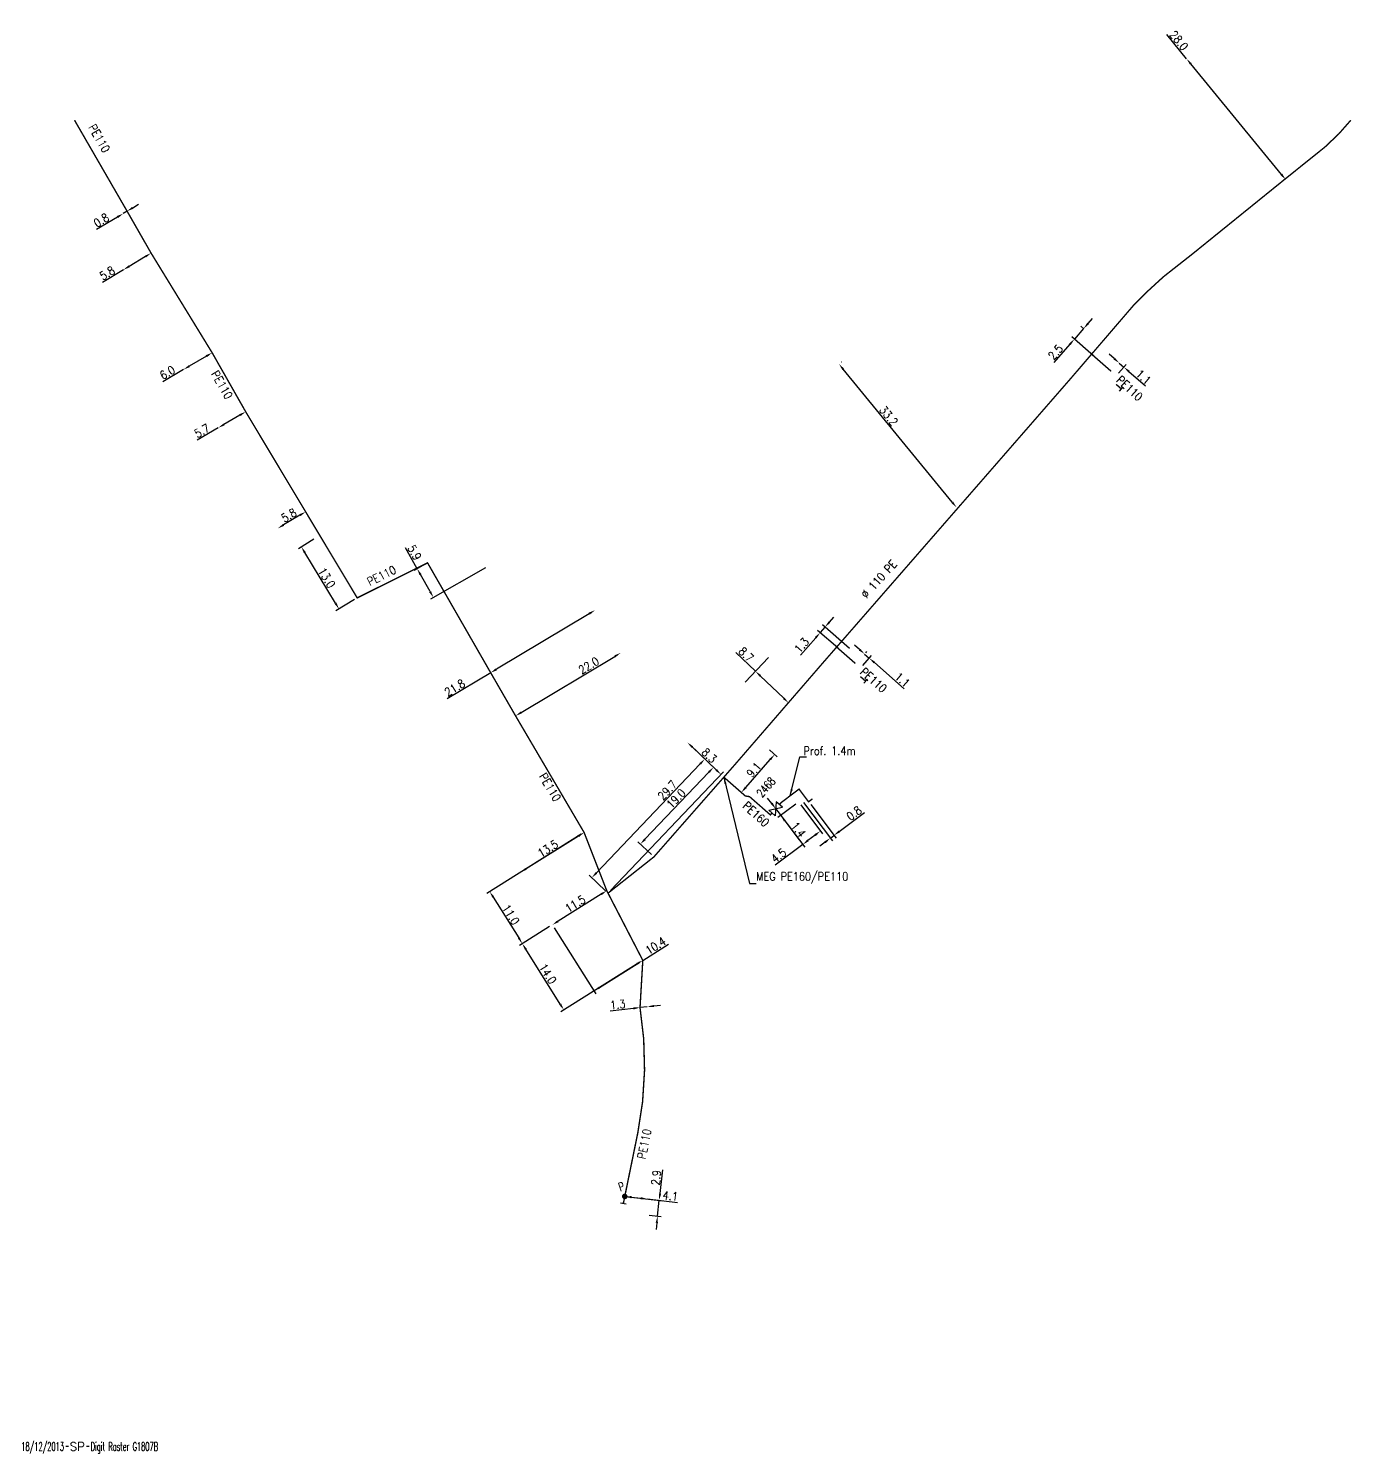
# Model space of a CAD drawing. Header units: millimetres. Extents: x 139995 to 140760, y 128159 to 129016.
# Drawn here: x 140522.5 to 140759.5, y 128761.1 to 129016.4 of the extents above; entities that cross this region are included whole.
import ezdxf
from ezdxf.enums import TextEntityAlignment as Align

# ---------------------------------------------------------------- set-up
doc = ezdxf.new("R2010")
doc.units = ezdxf.units.MM
doc.header["$PDMODE"] = 34
doc.linetypes.add('L_25_PE', pattern=[2000, 1000, 1000])
doc.layers.get('0').update_dxf_attribs({"linetype": 'CONTINUOUS'})
doc.layers.get('DEFPOINTS').update_dxf_attribs({"linetype": 'CONTINUOUS'})
for name, color, linetype in [('L_150', 1, 'CONTINUOUS'), ('L_300', 7, 'CONTINUOUS'), ('L_340', 7, 'CONTINUOUS'), ('L_910', 7, 'CONTINUOUS')]:
    doc.layers.add(name, color=color, linetype=linetype)
doc.styles.add('G_ROMANS', font='ROMANS.SHX', dxfattribs={"width": 0.75})
doc.styles.get("Standard").update_dxf_attribs({"font": 'romans.shx', "width": 0.85})
doc.dimstyles.get("Standard").update_dxf_attribs({"dimtxt": 1.5, "dimasz": 1.2, "dimexe": 0.625, "dimexo": 0.625, "dimgap": 0.25, "dimtad": 1, "dimdec": 1, "dimzin": 0, "dimdsep": 46, "dimtxsty": 'Standard', "dimcen": -0.5, "dimadec": 0, "dimazin": 0, "dimtfac": 1, "dimtdec": 1, "dimtmove": 0, "dimatfit": 3, "dimfxl": 0, "dimtolj": 1, "dimtzin": 0, "dimarcsym": 0})

# ---------------------------------------------------------------- blocks, each defined once
blk = doc.blocks.new('*D0')
at = {"layer": 'DEFPOINTS', "color": 0, "linetype": 'Continuous', "transparency": 16777216}
for p in [(140667.67, 128956.29), (140667.7, 128956.32), (140688.72, 128930.62)]:
    blk.add_point(p, dxfattribs=at)
at = {"layer": 'L_150', "color": 0, "linetype": 'Continuous', "lineweight": -2, "transparency": 16777216}
for p, q in [((140668.15, 128956.69), (140668.18, 128956.71)), ((140687.99, 128931.57), (140668.46, 128955.39)), ((140689.2, 128931.02), (140689.23, 128931.04))]:
    blk.add_line(p, q, dxfattribs=at)
at = {"layer": 'L_150', "color": 0, "linetype": 'Continuous', "transparency": 16777216}
for points in [[(140668.61, 128955.51), (140668.3, 128955.26), (140667.7, 128956.32)], [(140688.14, 128931.7), (140687.83, 128931.44), (140688.75, 128930.64)]]:
    blk.add_solid(points, dxfattribs=at)
at = {"layer": 'L_150', "color": 0, "linetype": 'Continuous', "transparency": 16777216, "insert": (140676.59, 128947.04), "char_height": 1.5, "attachment_point": 5, "rotation": 309.352}
blk.add_mtext('\\A1;33.2', dxfattribs=at)
blk = doc.blocks.new('*D1')
at = {"layer": 'DEFPOINTS', "color": 0, "linetype": 'Continuous', "transparency": 16777216}
for p in [(140729.98, 129011.01), (140729.98, 129011.01), (140747.73, 128989.36)]:
    blk.add_point(p, dxfattribs=at)
at = {"layer": 'L_150', "color": 0, "linetype": 'Continuous', "lineweight": -2, "transparency": 16777216}
for p, q in [((140729.98, 129011.01), (140726.44, 129015.33)), ((140746.97, 128990.29), (140730.74, 129010.09))]:
    blk.add_line(p, q, dxfattribs=at)
at = {"layer": 'L_150', "color": 0, "linetype": 'Continuous', "transparency": 16777216}
for points in [[(140730.89, 129010.21), (140730.58, 129009.96), (140729.98, 129011.01)], [(140747.13, 128990.42), (140746.82, 128990.16), (140747.73, 128989.36)]]:
    blk.add_solid(points, dxfattribs=at)
at = {"layer": 'L_150', "color": 0, "linetype": 'Continuous', "transparency": 16777216, "insert": (140728.6, 129014.27), "char_height": 1.5, "attachment_point": 5, "rotation": 309.3538}
blk.add_mtext('\\A1;28.0', dxfattribs=at)
blk = doc.blocks.new('*D2')
at = {"layer": 'DEFPOINTS', "color": 0, "linetype": 'Continuous', "transparency": 16777216}
for p in [(140652.73, 128901.28), (140652.76, 128901.32), (140658.7, 128895.65)]:
    blk.add_point(p, dxfattribs=at)
at = {"layer": 'L_150', "color": 0, "linetype": 'Continuous', "lineweight": -2, "transparency": 16777216}
for p, q in [((140652.73, 128901.28), (140649.21, 128904.64)), ((140652.33, 128900.86), (140652.29, 128900.83)), ((140657.79, 128896.44), (140653.59, 128900.45)), ((140658.27, 128895.2), (140658.23, 128895.16))]:
    blk.add_line(p, q, dxfattribs=at)
at = {"layer": 'L_150', "color": 0, "linetype": 'Continuous', "transparency": 16777216}
for points in [[(140653.73, 128900.6), (140653.46, 128900.31), (140652.73, 128901.28)], [(140657.93, 128896.58), (140657.66, 128896.3), (140658.66, 128895.61)]]:
    blk.add_solid(points, dxfattribs=at)
at = {"layer": 'L_150', "color": 0, "linetype": 'Continuous', "transparency": 16777216, "insert": (140651.05, 128904.27), "char_height": 1.5, "attachment_point": 5, "rotation": 316.3153}
blk.add_mtext('\\A1;8.7', dxfattribs=at)
blk = doc.blocks.new('*D5')
at = {"layer": 'DEFPOINTS', "color": 0, "linetype": 'Continuous', "transparency": 16777216}
for p in [(140664.32, 128908.2), (140667.93, 128905.05), (140670.02, 128904.95)]:
    blk.add_point(p, dxfattribs=at)
at = {"layer": 'L_150', "color": 0, "linetype": 'Continuous', "lineweight": -2, "transparency": 16777216}
for p, q in [((140665.97, 128910.08), (140666.76, 128910.99)), ((140667.46, 128905.46), (140663.85, 128908.61)), ((140665.18, 128909.18), (140664.32, 128908.2)), ((140669.55, 128905.36), (140664.71, 128909.59)), ((140663.53, 128907.3), (140660.77, 128904.15))]:
    blk.add_line(p, q, dxfattribs=at)
at = {"layer": 'L_150', "color": 0, "linetype": 'Continuous', "transparency": 16777216}
for points in [[(140665.82, 128910.22), (140666.12, 128909.95), (140665.18, 128909.18)], [(140663.38, 128907.43), (140663.68, 128907.17), (140664.32, 128908.2)]]:
    blk.add_solid(points, dxfattribs=at)
at = {"layer": 'L_150', "color": 0, "linetype": 'Continuous', "transparency": 16777216, "insert": (140661, 128905.93), "char_height": 1.5, "attachment_point": 5, "rotation": 48.8132}
blk.add_mtext('\\A1;1.3', dxfattribs=at)
blk = doc.blocks.new('*D6')
at = {"layer": 'DEFPOINTS', "color": 0, "linetype": 'Continuous', "transparency": 16777216}
for p in [(140654.76, 128887.6), (140656.16, 128886.37), (140650.91, 128878.94)]:
    blk.add_point(p, dxfattribs=at)
at = {"layer": 'L_150', "color": 0, "linetype": 'Continuous', "lineweight": -2, "transparency": 16777216}
for p, q in [((140655.23, 128887.19), (140656.63, 128885.96)), ((140650.98, 128880.47), (140655.37, 128885.47)), ((140650.44, 128879.35), (140649.72, 128879.98))]:
    blk.add_line(p, q, dxfattribs=at)
at = {"layer": 'L_150', "color": 0, "linetype": 'Continuous', "transparency": 16777216}
for points in [[(140655.22, 128885.6), (140655.52, 128885.33), (140656.16, 128886.37)], [(140650.83, 128880.6), (140651.14, 128880.34), (140650.19, 128879.56)]]:
    blk.add_solid(points, dxfattribs=at)
at = {"layer": 'L_150', "color": 0, "linetype": 'Continuous', "transparency": 16777216, "insert": (140652.43, 128883.63), "char_height": 1.5, "attachment_point": 5, "rotation": 48.7465}
blk.add_mtext('\\A1;9.1', dxfattribs=at)
blk = doc.blocks.new('*D7')
at = {"layer": 'DEFPOINTS', "color": 0, "linetype": 'Continuous', "transparency": 16777216}
for p in [(140672.08, 128904.13), (140673.13, 128903.63), (140671.57, 128901.86)]:
    blk.add_point(p, dxfattribs=at)
at = {"layer": 'L_340', "color": 0, "linetype": 'Continuous', "lineweight": -2, "transparency": 16777216}
for p, q in [((140671.39, 128905.16), (140670.49, 128905.95)), ((140672.5, 128904.6), (140672.7, 128904.84)), ((140671.98, 128902.33), (140673.54, 128904.1)), ((140672.29, 128904.37), (140673.13, 128903.63)), ((140674.03, 128902.84), (140679.38, 128898.14))]:
    blk.add_line(p, q, dxfattribs=at)
at = {"layer": 'L_340', "color": 0, "linetype": 'Continuous', "transparency": 16777216}
for points in [[(140671.52, 128905.31), (140671.26, 128905.01), (140672.29, 128904.37)], [(140674.16, 128902.99), (140673.9, 128902.69), (140673.13, 128903.63)]]:
    blk.add_solid(points, dxfattribs=at)
at = {"layer": 'L_340', "color": 0, "linetype": 'Continuous', "transparency": 16777216, "insert": (140679.05, 128899.76), "char_height": 1.5, "attachment_point": 5, "rotation": 318.6641}
blk.add_mtext('\\A1;1.1', dxfattribs=at)
blk = doc.blocks.new('L_340_07')
at = {"color": 0, "linetype": 'Continuous', "const_width": 0.25, "flags": 128}
blk.add_lwpolyline([(0, 0), (1.25, 0)], dxfattribs=at)
at = {"color": 0, "linetype": 'Continuous', "flags": 128}
blk.add_lwpolyline([(1.25, -0.5), (1.25, 0.5)], dxfattribs=at)
at = {"color": 0, "linetype": 'Continuous', "width": 0.75, "flags": 3}
for tag, p in [('DEF_LEG', (0.72, -3.47)), ('DEF_COUP', (0.72, -5.97)), ('DEF_TYPE', (0.72, -8.47))]:
    blk.add_attdef(tag, text='', height=1.2, dxfattribs=at).set_placement(p, align=Align.MIDDLE)
blk = doc.blocks.new('*D8')
at = {"layer": 'DEFPOINTS', "color": 0, "linetype": 'Continuous', "transparency": 16777216}
for p in [(140717.91, 128956.48), (140717.4, 128954.21), (140718.76, 128955.76)]:
    blk.add_point(p, dxfattribs=at)
at = {"layer": 'L_340', "color": 0, "linetype": 'Continuous', "lineweight": -2, "transparency": 16777216}
for p, q in [((140717.02, 128957.29), (140716.12, 128958.08)), ((140717.81, 128954.68), (140719.17, 128956.23)), ((140717.92, 128956.5), (140718.76, 128955.76)), ((140718.33, 128956.95), (140718.34, 128956.97)), ((140719.66, 128954.97), (140722.59, 128952.39))]:
    blk.add_line(p, q, dxfattribs=at)
at = {"layer": 'L_340', "color": 0, "linetype": 'Continuous', "transparency": 16777216}
for points in [[(140717.15, 128957.44), (140716.89, 128957.14), (140717.92, 128956.5)], [(140719.79, 128955.12), (140719.53, 128954.82), (140718.76, 128955.76)]]:
    blk.add_solid(points, dxfattribs=at)
at = {"layer": 'L_340', "color": 0, "linetype": 'Continuous', "transparency": 16777216, "insert": (140722.27, 128954), "char_height": 1.5, "attachment_point": 5, "rotation": 318.6641}
blk.add_mtext('\\A1;1.1', dxfattribs=at)
blk = doc.blocks.new('*D9')
at = {"layer": 'DEFPOINTS', "color": 0, "linetype": 'Continuous', "transparency": 16777216}
for p in [(140712.04, 128962.23), (140709.88, 128960.79), (140713.76, 128957.4)]:
    blk.add_point(p, dxfattribs=at)
at = {"layer": 'L_150', "color": 0, "linetype": 'Continuous', "lineweight": -2, "transparency": 16777216}
for p, q in [((140712.32, 128963.58), (140713.11, 128964.48)), ((140713.29, 128957.81), (140709.41, 128961.2)), ((140711.53, 128962.67), (140709.88, 128960.79)), ((140711.57, 128962.64), (140711.06, 128963.08)), ((140709.09, 128959.89), (140706.21, 128956.6))]:
    blk.add_line(p, q, dxfattribs=at)
at = {"layer": 'L_150', "color": 0, "linetype": 'Continuous', "transparency": 16777216}
for points in [[(140712.17, 128963.71), (140712.47, 128963.44), (140711.53, 128962.67)], [(140708.94, 128960.02), (140709.24, 128959.76), (140709.88, 128960.79)]]:
    blk.add_solid(points, dxfattribs=at)
at = {"layer": 'L_150', "color": 0, "linetype": 'Continuous', "transparency": 16777216, "insert": (140706.5, 128958.45), "char_height": 1.5, "attachment_point": 5, "rotation": 48.7679}
blk.add_mtext('\\A1;2.5', dxfattribs=at)
blk = doc.blocks.new('*D10')
at = {"layer": 'DEFPOINTS', "color": 0, "linetype": 'Continuous', "transparency": 16777216}
for p in [(140660.97, 128878.25), (140662.24, 128877.9), (140666.79, 128871.87)]:
    blk.add_point(p, dxfattribs=at)
at = {"layer": 'L_150', "color": 0, "linetype": 'Continuous', "lineweight": -2, "transparency": 16777216}
for p, q in [((140661.35, 128877.75), (140666.53, 128870.89)), ((140662.62, 128877.4), (140667.17, 128871.37)), ((140667.75, 128872.59), (140672.27, 128876)), ((140666.15, 128871.38), (140666.79, 128871.87)), ((140665.19, 128870.66), (140664.24, 128869.94))]:
    blk.add_line(p, q, dxfattribs=at)
at = {"layer": 'L_150', "color": 0, "linetype": 'Continuous', "transparency": 16777216}
for points in [[(140667.63, 128872.75), (140667.87, 128872.43), (140666.79, 128871.87)], [(140665.07, 128870.82), (140665.31, 128870.5), (140666.15, 128871.38)]]:
    blk.add_solid(points, dxfattribs=at)
at = {"layer": 'L_150', "color": 0, "linetype": 'Continuous', "transparency": 16777216, "insert": (140670.4, 128875.84), "char_height": 1.5, "attachment_point": 5, "rotation": 37.025}
blk.add_mtext('\\A1;0.8', dxfattribs=at)
blk = doc.blocks.new('*D11')
at = {"layer": 'DEFPOINTS', "color": 0, "linetype": 'Continuous', "transparency": 16777216}
for p in [(140660.45, 128877.86), (140656.36, 128876.65), (140656.36, 128876.65)]:
    blk.add_point(p, dxfattribs=at)
at = {"layer": 'L_300', "color": 0, "linetype": 'Continuous', "lineweight": -2, "transparency": 16777216}
for p, q in [((140655.64, 128877.61), (140654.91, 128878.57)), ((140659.96, 128877.48), (140656.76, 128875.08)), ((140656.36, 128876.65), (140657.26, 128875.45)), ((140657.99, 128874.5), (140660.54, 128871.1))]:
    blk.add_line(p, q, dxfattribs=at)
at = {"layer": 'L_300', "color": 0, "linetype": 'Continuous', "transparency": 16777216}
for points in [[(140655.8, 128877.73), (140655.48, 128877.49), (140656.36, 128876.65)], [(140658.15, 128874.62), (140657.83, 128874.38), (140657.26, 128875.45)]]:
    blk.add_solid(points, dxfattribs=at)
at = {"layer": 'L_300', "color": 0, "linetype": 'Continuous', "transparency": 16777216, "insert": (140660.42, 128872.92), "char_height": 1.5, "attachment_point": 5, "rotation": 307.025}
blk.add_mtext('\\A1;1.4', dxfattribs=at)
blk = doc.blocks.new('*D12')
at = {"layer": 'DEFPOINTS', "color": 0, "linetype": 'Continuous', "transparency": 16777216}
for p in [(140660.45, 128877.86), (140656.36, 128876.65), (140661.19, 128870.25)]:
    blk.add_point(p, dxfattribs=at)
at = {"layer": 'L_300', "color": 0, "linetype": 'Continuous', "lineweight": -2, "transparency": 16777216}
for p, q in [((140660.83, 128877.36), (140664.75, 128872.16)), ((140656.74, 128876.15), (140661.56, 128869.75)), ((140663.42, 128871.94), (140662.14, 128870.97)), ((140661.19, 128870.25), (140656.23, 128866.52))]:
    blk.add_line(p, q, dxfattribs=at)
at = {"layer": 'L_300', "color": 0, "linetype": 'Continuous', "transparency": 16777216}
for points in [[(140663.3, 128872.1), (140663.54, 128871.78), (140664.38, 128872.66)], [(140662.02, 128871.13), (140662.27, 128870.81), (140661.19, 128870.25)]]:
    blk.add_solid(points, dxfattribs=at)
at = {"layer": 'L_300', "color": 0, "linetype": 'Continuous', "transparency": 16777216, "insert": (140656.9, 128868.27), "char_height": 1.5, "attachment_point": 5, "rotation": 37.025}
blk.add_mtext('\\A1;4.5', dxfattribs=at)
blk = doc.blocks.new('L_300_03')
at = {"color": 0, "linetype": 'Continuous', "flags": 128}
blk.add_lwpolyline([(-1, 0.75), (1, -0.75), (1, 0.75), (-1, -0.75), (-1, 0.75)], dxfattribs=at)
at = {"color": 0, "linetype": 'Continuous', "style": 'G_ROMANS', "width": 0.75}
blk.add_attdef('NUM', text='', height=1.5, dxfattribs=at).set_placement((0, 2.1), align=Align.MIDDLE_CENTER)
at = {"color": 0, "linetype": 'Continuous', "style": 'G_ROMANS', "width": 0.75, "flags": 3}
for tag, p in [('DEF_LEG', (0, -5)), ('DEF_COUP', (0, -7.5)), ('DEF_TYPE', (0, -10))]:
    blk.add_attdef(tag, text='', height=1.2, dxfattribs=at).set_placement(p, align=Align.MIDDLE)
blk = doc.blocks.new('*D13')
at = {"layer": 'DEFPOINTS', "color": 0, "linetype": 'Continuous', "transparency": 16777216}
for p in [(140640.55, 128888.51), (140645.21, 128884.08), (140634.52, 128868.02)]:
    blk.add_point(p, dxfattribs=at)
at = {"layer": 'L_150', "color": 0, "linetype": 'Continuous', "lineweight": -2, "transparency": 16777216}
for p, q in [((140641.01, 128888.08), (140645.66, 128883.65)), ((140632.93, 128871.19), (140644.38, 128883.21)), ((140634.07, 128868.45), (140631.65, 128870.75))]:
    blk.add_line(p, q, dxfattribs=at)
at = {"layer": 'L_150', "color": 0, "linetype": 'Continuous', "transparency": 16777216}
for points in [[(140644.24, 128883.35), (140644.52, 128883.07), (140645.21, 128884.08)], [(140632.79, 128871.33), (140633.08, 128871.05), (140632.1, 128870.32)]]:
    blk.add_solid(points, dxfattribs=at)
at = {"layer": 'L_150', "color": 0, "linetype": 'Continuous', "transparency": 16777216, "insert": (140638.49, 128878.48), "char_height": 1.5, "attachment_point": 5, "rotation": 46.3975}
blk.add_mtext('\\A1;19.0', dxfattribs=at)
blk = doc.blocks.new('*D14')
at = {"layer": 'DEFPOINTS', "color": 0, "linetype": 'Continuous', "transparency": 16777216}
for p in [(140640.55, 128888.51), (140643.65, 128885.56), (140626.31, 128861.53)]:
    blk.add_point(p, dxfattribs=at)
at = {"layer": 'L_150', "color": 0, "linetype": 'Continuous', "lineweight": -2, "transparency": 16777216}
for p, q in [((140641.01, 128888.08), (140644.11, 128885.13)), ((140624.23, 128865.17), (140642.83, 128884.69)), ((140625.86, 128861.96), (140622.95, 128864.73))]:
    blk.add_line(p, q, dxfattribs=at)
at = {"layer": 'L_150', "color": 0, "linetype": 'Continuous', "transparency": 16777216}
for points in [[(140642.68, 128884.83), (140642.97, 128884.55), (140643.65, 128885.56)], [(140624.09, 128865.3), (140624.38, 128865.03), (140623.4, 128864.3)]]:
    blk.add_solid(points, dxfattribs=at)
at = {"layer": 'L_150', "color": 0, "linetype": 'Continuous', "transparency": 16777216, "insert": (140636.94, 128879.96), "char_height": 1.5, "attachment_point": 5, "rotation": 46.3975}
blk.add_mtext('\\A1;29.7', dxfattribs=at)
blk = doc.blocks.new('*D15')
at = {"layer": 'DEFPOINTS', "color": 0, "linetype": 'Continuous', "transparency": 16777216}
for p in [(140640.55, 128888.51), (140640.55, 128888.51), (140626.31, 128861.53)]:
    blk.add_point(p, dxfattribs=at)
at = {"layer": 'L_150', "color": 0, "linetype": 'Continuous', "lineweight": -2, "transparency": 16777216}
for p, q in [((140645.7, 128883.62), (140641.42, 128887.69)), ((140626.74, 128861.98), (140647, 128883.24))]:
    blk.add_line(p, q, dxfattribs=at)
at = {"layer": 'L_150', "color": 0, "linetype": 'Continuous', "transparency": 16777216}
for points in [[(140641.56, 128887.83), (140641.29, 128887.54), (140640.55, 128888.51)], [(140645.83, 128883.76), (140645.56, 128883.47), (140646.56, 128882.79)]]:
    blk.add_solid(points, dxfattribs=at)
at = {"layer": 'L_150', "color": 0, "linetype": 'Continuous', "transparency": 16777216, "insert": (140644.43, 128886.2), "char_height": 1.5, "attachment_point": 5, "rotation": 316.3975}
blk.add_mtext('\\A1;8.3', dxfattribs=at)
blk = doc.blocks.new('*D124')
at = {"layer": 'DEFPOINTS', "color": 0, "linetype": 'Continuous', "transparency": 16777216}
for p in [(140539.44, 128983.28), (140539.44, 128983.28), (140540.13, 128983.7)]:
    blk.add_point(p, dxfattribs=at)
at = {"layer": 'L_150', "color": 0, "linetype": 'Continuous', "lineweight": -2, "transparency": 16777216}
for p, q in [((140541.16, 128984.32), (140542.18, 128984.94)), ((140538.41, 128982.66), (140534.67, 128980.41)), ((140540.13, 128983.7), (140539.44, 128983.28))]:
    blk.add_line(p, q, dxfattribs=at)
at = {"layer": 'L_150', "color": 0, "linetype": 'Continuous', "transparency": 16777216}
for points in [[(140541.05, 128984.49), (140541.26, 128984.15), (140540.13, 128983.7)], [(140538.31, 128982.84), (140538.52, 128982.49), (140539.44, 128983.28)]]:
    blk.add_solid(points, dxfattribs=at)
at = {"layer": 'L_150', "color": 0, "linetype": 'Continuous', "transparency": 16777216, "insert": (140535.51, 128982.08), "char_height": 1.5, "attachment_point": 5, "rotation": 31.0701}
blk.add_mtext('\\A1;0.8', dxfattribs=at)
blk = doc.blocks.new('*D125')
at = {"layer": 'DEFPOINTS', "color": 0, "linetype": 'Continuous', "transparency": 16777216}
for p in [(140544.43, 128976.19), (140539.46, 128973.2), (140539.46, 128973.2)]:
    blk.add_point(p, dxfattribs=at)
at = {"layer": 'L_150', "color": 0, "linetype": 'Continuous', "lineweight": -2, "transparency": 16777216}
for p, q in [((140543.4, 128975.57), (140540.49, 128973.82)), ((140539.46, 128973.2), (140535.72, 128970.94))]:
    blk.add_line(p, q, dxfattribs=at)
at = {"layer": 'L_150', "color": 0, "linetype": 'Continuous', "transparency": 16777216}
for points in [[(140540.38, 128973.99), (140540.59, 128973.64), (140539.46, 128973.2)], [(140543.3, 128975.74), (140543.5, 128975.4), (140544.43, 128976.19)]]:
    blk.add_solid(points, dxfattribs=at)
at = {"layer": 'L_150', "color": 0, "linetype": 'Continuous', "transparency": 16777216, "insert": (140536.56, 128972.61), "char_height": 1.5, "attachment_point": 5, "rotation": 31.1146}
blk.add_mtext('\\A1;5.8', dxfattribs=at)
blk = doc.blocks.new('*D126')
at = {"layer": 'DEFPOINTS', "color": 0, "linetype": 'Continuous', "transparency": 16777216}
for p in [(140572.12, 128929.85), (140567.14, 128926.88), (140567.14, 128926.88)]:
    blk.add_point(p, dxfattribs=at)
at = {"layer": 'L_150', "color": 0, "linetype": 'Continuous', "lineweight": -2, "transparency": 16777216}
blk.add_line((140571.09, 128929.24), (140568.17, 128927.5), dxfattribs=at)
at = {"layer": 'L_150', "color": 0, "linetype": 'Continuous', "transparency": 16777216}
for points in [[(140570.99, 128929.41), (140571.19, 128929.06), (140572.12, 128929.85)], [(140568.06, 128927.67), (140568.27, 128927.33), (140567.14, 128926.88)]]:
    blk.add_solid(points, dxfattribs=at)
at = {"layer": 'L_150', "color": 0, "linetype": 'Continuous', "transparency": 16777216, "insert": (140569.12, 128929.23), "char_height": 1.5, "attachment_point": 5, "rotation": 30.7379}
blk.add_mtext('\\A1;5.8', dxfattribs=at)
blk = doc.blocks.new('*D127')
at = {"layer": 'DEFPOINTS', "color": 0, "linetype": 'Continuous', "transparency": 16777216}
for p in [(140561.38, 128947.77), (140556.46, 128944.89), (140556.46, 128944.89)]:
    blk.add_point(p, dxfattribs=at)
at = {"layer": 'L_150', "color": 0, "linetype": 'Continuous', "lineweight": -2, "transparency": 16777216}
for p, q in [((140560.34, 128947.17), (140557.49, 128945.5)), ((140556.46, 128944.89), (140552.68, 128942.69))]:
    blk.add_line(p, q, dxfattribs=at)
at = {"layer": 'L_150', "color": 0, "linetype": 'Continuous', "transparency": 16777216}
for points in [[(140557.39, 128945.67), (140557.59, 128945.33), (140556.46, 128944.89)], [(140560.24, 128947.34), (140560.44, 128946.99), (140561.38, 128947.77)]]:
    blk.add_solid(points, dxfattribs=at)
at = {"layer": 'L_150', "color": 0, "linetype": 'Continuous', "transparency": 16777216, "insert": (140553.55, 128944.35), "char_height": 1.5, "attachment_point": 5, "rotation": 30.3408}
blk.add_mtext('\\A1;5.7', dxfattribs=at)
blk = doc.blocks.new('*D128')
at = {"layer": 'DEFPOINTS', "color": 0, "linetype": 'Continuous', "transparency": 16777216}
for p in [(140555.37, 128958.34), (140550.24, 128955.33), (140550.24, 128955.33)]:
    blk.add_point(p, dxfattribs=at)
at = {"layer": 'L_150', "color": 0, "linetype": 'Continuous', "lineweight": -2, "transparency": 16777216}
for p, q in [((140554.33, 128957.73), (140551.27, 128955.94)), ((140550.24, 128955.33), (140546.52, 128953.16))]:
    blk.add_line(p, q, dxfattribs=at)
at = {"layer": 'L_150', "color": 0, "linetype": 'Continuous', "transparency": 16777216}
for points in [[(140551.17, 128956.11), (140551.37, 128955.77), (140550.24, 128955.33)], [(140554.23, 128957.91), (140554.44, 128957.56), (140555.37, 128958.34)]]:
    blk.add_solid(points, dxfattribs=at)
at = {"layer": 'L_150', "color": 0, "linetype": 'Continuous', "transparency": 16777216, "insert": (140547.35, 128954.8), "char_height": 1.5, "attachment_point": 5, "rotation": 30.3408}
blk.add_mtext('\\A1;6.0', dxfattribs=at)
blk = doc.blocks.new('*D129')
at = {"layer": 'DEFPOINTS', "color": 0, "linetype": 'Continuous', "transparency": 16777216}
for p in [(140574.13, 128925.25), (140571.36, 128923.56), (140581.4, 128914.45)]:
    blk.add_point(p, dxfattribs=at)
at = {"layer": 'L_150', "color": 0, "linetype": 'Continuous', "lineweight": -2, "transparency": 16777216}
for p, q in [((140573.6, 128924.92), (140570.82, 128923.24)), ((140577.47, 128913.47), (140571.98, 128922.54)), ((140580.87, 128914.13), (140577.56, 128912.12))]:
    blk.add_line(p, q, dxfattribs=at)
at = {"layer": 'L_150', "color": 0, "linetype": 'Continuous', "transparency": 16777216}
for points in [[(140572.15, 128922.64), (140571.81, 128922.43), (140571.36, 128923.56)], [(140577.64, 128913.58), (140577.3, 128913.37), (140578.09, 128912.45)]]:
    blk.add_solid(points, dxfattribs=at)
at = {"layer": 'L_150', "color": 0, "linetype": 'Continuous', "transparency": 16777216, "insert": (140575.89, 128918.01), "char_height": 1.5, "attachment_point": 5, "rotation": 301.2027}
blk.add_mtext('\\A1;13.0', dxfattribs=at)
blk = doc.blocks.new('*D130')
at = {"layer": 'DEFPOINTS', "color": 0, "linetype": 'Continuous', "transparency": 16777216}
for p in [(140623.98, 128912.22), (140623.98, 128912.22), (140605.28, 128901.02)]:
    blk.add_point(p, dxfattribs=at)
at = {"layer": 'L_150', "color": 0, "linetype": 'Continuous', "lineweight": -2, "transparency": 16777216}
for p, q in [((140622.95, 128911.6), (140606.31, 128901.63)), ((140605.28, 128901.02), (140597.47, 128896.34))]:
    blk.add_line(p, q, dxfattribs=at)
at = {"layer": 'L_150', "color": 0, "linetype": 'Continuous', "transparency": 16777216}
for points in [[(140622.85, 128911.78), (140623.05, 128911.43), (140623.98, 128912.22)], [(140606.2, 128901.81), (140606.41, 128901.46), (140605.28, 128901.02)]]:
    blk.add_solid(points, dxfattribs=at)
at = {"layer": 'L_150', "color": 0, "linetype": 'Continuous', "transparency": 16777216, "insert": (140598.84, 128898.33), "char_height": 1.5, "attachment_point": 5, "rotation": 30.9273}
blk.add_mtext('\\A1;21.8', dxfattribs=at)
blk = doc.blocks.new('*D131')
at = {"layer": 'DEFPOINTS', "color": 0, "linetype": 'Continuous', "transparency": 16777216}
for p in [(140628.56, 128904.57), (140628.56, 128904.57), (140609.74, 128893.29)]:
    blk.add_point(p, dxfattribs=at)
at = {"layer": 'L_150', "color": 0, "linetype": 'Continuous', "lineweight": -2, "transparency": 16777216}
blk.add_line((140610.76, 128893.9), (140627.53, 128903.95), dxfattribs=at)
at = {"layer": 'L_150', "color": 0, "linetype": 'Continuous', "transparency": 16777216}
for points in [[(140627.43, 128904.12), (140627.64, 128903.78), (140628.56, 128904.57)], [(140610.66, 128894.07), (140610.87, 128893.73), (140609.74, 128893.29)]]:
    blk.add_solid(points, dxfattribs=at)
at = {"layer": 'L_150', "color": 0, "linetype": 'Continuous', "transparency": 16777216, "insert": (140622.86, 128902.32), "char_height": 1.5, "attachment_point": 5, "rotation": 30.9273}
blk.add_mtext('\\A1;22.0', dxfattribs=at)
blk = doc.blocks.new('*D132')
at = {"layer": 'DEFPOINTS', "color": 0, "linetype": 'Continuous', "transparency": 16777216}
for p in [(140632.04, 128841.03), (140633.33, 128841.18), (140633.33, 128841.18)]:
    blk.add_point(p, dxfattribs=at)
at = {"layer": 'L_150', "color": 0, "linetype": 'Continuous', "lineweight": -2, "transparency": 16777216}
for p, q in [((140633.33, 128841.18), (140632.04, 128841.03)), ((140634.52, 128841.32), (140635.71, 128841.45)), ((140630.85, 128840.89), (140626.68, 128840.4))]:
    blk.add_line(p, q, dxfattribs=at)
at = {"layer": 'L_150', "color": 0, "linetype": 'Continuous', "transparency": 16777216}
for points in [[(140630.82, 128841.09), (140630.87, 128840.69), (140632.04, 128841.03)], [(140634.5, 128841.51), (140634.54, 128841.12), (140633.33, 128841.18)]]:
    blk.add_solid(points, dxfattribs=at)
at = {"layer": 'L_150', "color": 0, "linetype": 'Continuous', "transparency": 16777216, "insert": (140628.05, 128841.57), "char_height": 1.5, "attachment_point": 5, "rotation": 6.6331}
blk.add_mtext('\\A1;1.3', dxfattribs=at)
blk = doc.blocks.new('L_300_12')
at = {"color": 0, "linetype": 'Continuous', "const_width": 0.497, "flags": 128}
blk.add_lwpolyline([(-0.25, 0, 1), (0.25, 0, 1)], format="xyb", close=True, dxfattribs=at)
at = {"color": 0, "linetype": 'Continuous', "style": 'G_ROMANS', "width": 0.75}
blk.add_text('P', height=1.5, dxfattribs=at).set_placement((0, 1.85), align=Align.MIDDLE)
at = {"color": 0, "linetype": 'Continuous', "width": 0.75, "flags": 3}
for tag, p in [('DEF_LEG', (0, -5)), ('DEF_COUP', (0, -7.5)), ('DEF_TYPE', (0, -10))]:
    blk.add_attdef(tag, text='', height=1.2, dxfattribs=at).set_placement(p, align=Align.MIDDLE)
blk = doc.blocks.new('*D133')
at = {"layer": 'DEFPOINTS', "color": 0, "linetype": 'Continuous', "transparency": 16777216}
for p in [(140629.31, 128807.2), (140633.07, 128803.91), (140635.18, 128803.67)]:
    blk.add_point(p, dxfattribs=at)
at = {"layer": 'L_300', "color": 0, "linetype": 'Continuous', "lineweight": -2, "transparency": 16777216}
for p, q in [((140635.63, 128807.7), (140636.1, 128811.98)), ((140629.93, 128807.13), (140636.11, 128806.44)), ((140635.18, 128803.67), (140635.49, 128806.51)), ((140633.69, 128803.84), (140635.8, 128803.6)), ((140635.04, 128802.48), (140634.91, 128801.29))]:
    blk.add_line(p, q, dxfattribs=at)
at = {"layer": 'L_300', "color": 0, "linetype": 'Continuous', "transparency": 16777216}
for points in [[(140635.43, 128807.72), (140635.82, 128807.68), (140635.49, 128806.51)], [(140634.84, 128802.5), (140635.24, 128802.46), (140635.18, 128803.67)]]:
    blk.add_solid(points, dxfattribs=at)
at = {"layer": 'L_300', "color": 0, "linetype": 'Continuous', "transparency": 16777216, "insert": (140634.94, 128810.55), "char_height": 1.5, "attachment_point": 5, "rotation": 83.6215}
blk.add_mtext('\\A1;2.9', dxfattribs=at)
blk = doc.blocks.new('*D134')
at = {"layer": 'DEFPOINTS', "color": 0, "linetype": 'Continuous', "transparency": 16777216}
for p in [(140629.31, 128807.2), (140633.39, 128806.74), (140633.39, 128806.74)]:
    blk.add_point(p, dxfattribs=at)
at = {"layer": 'L_300', "color": 0, "linetype": 'Continuous', "lineweight": -2, "transparency": 16777216}
for p, q in [((140630.5, 128807.06), (140632.19, 128806.87)), ((140633.39, 128806.74), (140638.76, 128806.14))]:
    blk.add_line(p, q, dxfattribs=at)
at = {"layer": 'L_300', "color": 0, "linetype": 'Continuous', "transparency": 16777216}
for points in [[(140630.53, 128807.26), (140630.48, 128806.86), (140629.31, 128807.2)], [(140632.22, 128807.07), (140632.17, 128806.68), (140633.39, 128806.74)]]:
    blk.add_solid(points, dxfattribs=at)
at = {"layer": 'L_300', "color": 0, "linetype": 'Continuous', "transparency": 16777216, "insert": (140637.48, 128807.29), "char_height": 1.5, "attachment_point": 5, "rotation": 353.6215}
blk.add_mtext('\\A1;4.1', dxfattribs=at)
blk = doc.blocks.new('*D135')
at = {"layer": 'DEFPOINTS', "color": 0, "linetype": 'Continuous', "transparency": 16777216}
for p in [(140626.08, 128861.97), (140616.34, 128855.86), (140616.34, 128855.86)]:
    blk.add_point(p, dxfattribs=at)
at = {"layer": 'L_150', "color": 0, "linetype": 'Continuous', "lineweight": -2, "transparency": 16777216}
blk.add_line((140625.07, 128861.33), (140617.36, 128856.5), dxfattribs=at)
at = {"layer": 'L_150', "color": 0, "linetype": 'Continuous', "transparency": 16777216}
for points in [[(140624.96, 128861.5), (140625.17, 128861.16), (140626.08, 128861.97)], [(140617.25, 128856.67), (140617.46, 128856.33), (140616.34, 128855.86)]]:
    blk.add_solid(points, dxfattribs=at)
at = {"layer": 'L_150', "color": 0, "linetype": 'Continuous', "transparency": 16777216, "insert": (140620.44, 128859.61), "char_height": 1.5, "attachment_point": 5, "rotation": 32.0575}
blk.add_mtext('\\A1;11.5', dxfattribs=at)
blk = doc.blocks.new('*D136')
at = {"layer": 'DEFPOINTS', "color": 0, "linetype": 'Continuous', "transparency": 16777216}
for p in [(140622.02, 128872.4), (140616.34, 128855.86), (140610.95, 128852.49)]:
    blk.add_point(p, dxfattribs=at)
at = {"layer": 'L_150', "color": 0, "linetype": 'Continuous', "lineweight": -2, "transparency": 16777216}
for p, q in [((140621.49, 128872.07), (140604.58, 128861.48)), ((140605.75, 128860.79), (140610.31, 128853.5)), ((140615.81, 128855.53), (140610.42, 128852.16))]:
    blk.add_line(p, q, dxfattribs=at)
at = {"layer": 'L_150', "color": 0, "linetype": 'Continuous', "transparency": 16777216}
for points in [[(140605.92, 128860.9), (140605.58, 128860.69), (140605.11, 128861.81)], [(140610.48, 128853.61), (140610.14, 128853.4), (140610.95, 128852.49)]]:
    blk.add_solid(points, dxfattribs=at)
at = {"layer": 'L_150', "color": 0, "linetype": 'Continuous', "transparency": 16777216, "insert": (140608.88, 128857.68), "char_height": 1.5, "attachment_point": 5, "rotation": 302.0575}
blk.add_mtext('\\A1;11.0', dxfattribs=at)
blk = doc.blocks.new('*D137')
at = {"layer": 'DEFPOINTS', "color": 0, "linetype": 'Continuous', "transparency": 16777216}
for p in [(140622.02, 128872.4), (140610.62, 128865.26), (140610.62, 128865.26)]:
    blk.add_point(p, dxfattribs=at)
at = {"layer": 'L_150', "color": 0, "linetype": 'Continuous', "lineweight": -2, "transparency": 16777216}
blk.add_line((140621, 128871.76), (140611.63, 128865.9), dxfattribs=at)
at = {"layer": 'L_150', "color": 0, "linetype": 'Continuous', "transparency": 16777216}
for points in [[(140620.89, 128871.93), (140621.11, 128871.59), (140622.02, 128872.4)], [(140611.53, 128866.07), (140611.74, 128865.73), (140610.62, 128865.26)]]:
    blk.add_solid(points, dxfattribs=at)
at = {"layer": 'L_150', "color": 0, "linetype": 'Continuous', "transparency": 16777216, "insert": (140615.52, 128869.51), "char_height": 1.5, "attachment_point": 5, "rotation": 32.0575}
blk.add_mtext('\\A1;13.5', dxfattribs=at)
blk = doc.blocks.new('*D138')
at = {"layer": 'DEFPOINTS', "color": 0, "linetype": 'Continuous', "transparency": 16777216}
for p in [(140616.34, 128855.86), (140610.95, 128852.49), (140632.54, 128849.49)]:
    blk.add_point(p, dxfattribs=at)
at = {"layer": 'L_150', "color": 0, "linetype": 'Continuous', "lineweight": -2, "transparency": 16777216}
for p, q in [((140615.81, 128855.53), (140610.42, 128852.16)), ((140617.74, 128841.64), (140611.58, 128851.47)), ((140632.01, 128849.16), (140617.85, 128840.29))]:
    blk.add_line(p, q, dxfattribs=at)
at = {"layer": 'L_150', "color": 0, "linetype": 'Continuous', "transparency": 16777216}
for points in [[(140611.75, 128851.58), (140611.41, 128851.36), (140610.95, 128852.49)], [(140617.91, 128841.75), (140617.57, 128841.53), (140618.38, 128840.62)]]:
    blk.add_solid(points, dxfattribs=at)
at = {"layer": 'L_150', "color": 0, "linetype": 'Continuous', "transparency": 16777216, "insert": (140615.51, 128847.09), "char_height": 1.5, "attachment_point": 5, "rotation": 302.0575}
blk.add_mtext('\\A1;14.0', dxfattribs=at)
blk = doc.blocks.new('*D139')
at = {"layer": 'DEFPOINTS', "color": 0, "linetype": 'Continuous', "transparency": 16777216}
for p in [(140616.34, 128855.86), (140632.54, 128849.49), (140623.77, 128844)]:
    blk.add_point(p, dxfattribs=at)
at = {"layer": 'L_150', "color": 0, "linetype": 'Continuous', "lineweight": -2, "transparency": 16777216}
for p, q in [((140616.67, 128855.33), (140624.1, 128843.47)), ((140632.54, 128849.49), (140637.17, 128852.39)), ((140624.79, 128844.64), (140631.52, 128848.86))]:
    blk.add_line(p, q, dxfattribs=at)
at = {"layer": 'L_150', "color": 0, "linetype": 'Continuous', "transparency": 16777216}
for points in [[(140631.42, 128849.03), (140631.63, 128848.69), (140632.54, 128849.49)], [(140624.68, 128844.81), (140624.89, 128844.47), (140623.77, 128844)]]:
    blk.add_solid(points, dxfattribs=at)
at = {"layer": 'L_150', "color": 0, "linetype": 'Continuous', "transparency": 16777216, "insert": (140634.83, 128852.11), "char_height": 1.5, "attachment_point": 5, "rotation": 32.0575}
blk.add_mtext('\\A1;10.4', dxfattribs=at)
blk = doc.blocks.new('*D140')
at = {"layer": 'DEFPOINTS', "color": 0, "linetype": 'Continuous', "transparency": 16777216}
for p in [(140593.97, 128920.7), (140604.92, 128920.11), (140595.01, 128914.51)]:
    blk.add_point(p, dxfattribs=at)
at = {"layer": 'L_150', "color": 0, "linetype": 'Continuous', "lineweight": -2, "transparency": 16777216}
for p, q in [((140592.11, 128919.65), (140589.99, 128923.4)), ((140593.42, 128920.39), (140591.56, 128919.34)), ((140594.42, 128915.55), (140592.7, 128918.6)), ((140604.38, 128919.8), (140594.47, 128914.2))]:
    blk.add_line(p, q, dxfattribs=at)
at = {"layer": 'L_150', "color": 0, "linetype": 'Continuous', "transparency": 16777216}
for points in [[(140592.87, 128918.7), (140592.52, 128918.5), (140592.11, 128919.65)], [(140594.59, 128915.65), (140594.25, 128915.46), (140595.01, 128914.51)]]:
    blk.add_solid(points, dxfattribs=at)
at = {"layer": 'L_150', "color": 0, "linetype": 'Continuous', "transparency": 16777216, "insert": (140591.62, 128922.54), "char_height": 1.5, "attachment_point": 5, "rotation": 299.4538}
blk.add_mtext('\\A1;5.9', dxfattribs=at)
blk = doc.blocks.new('GIS_MODF')
at = {"color": 0, "linetype": 'Continuous', "flags": 128}
for points in [[(-2.18, -0.01), (-1.68, -0.01)], [(1.52, -0.01), (2.02, -0.01)]]:
    blk.add_lwpolyline(points, dxfattribs=at)
at = {"color": 0, "linetype": 'Continuous', "width": 0.5}
blk.add_attdef('DATE', text='', height=1.5, dxfattribs=at).set_placement((-2.5, -0.8), align=Align.RIGHT)
at = {"color": 0, "linetype": 'Continuous', "width": 1.771291}
blk.add_attdef('USER', text='', height=1.5, dxfattribs=at).set_placement((-1.51, -0.8), (1.28, -0.8), align=Align.FIT)
at = {"color": 0, "linetype": 'Continuous', "width": 0.5}
blk.add_attdef('DESC', (2.29, -0.8), '', height=1.5, dxfattribs=at)

msp = doc.modelspace()

# ---------------------------------------------------------------- linework, layer by layer
at = {"layer": 'L_150', "linetype": 'L_25_PE'}
msp.add_lwpolyline([(140530.71, 129000, 0.25, 0.25, 0), (140540.13, 128983.7, 0.25, 0.25, 0), (140544.43, 128976.19, 0.25, 0.25, 0), (140555.37, 128958.34, 0.25, 0.25, 0), (140561.38, 128947.77, 0.25, 0.25, 0), (140572.12, 128929.85, 0.25, 0.25, 0), (140581.36, 128914.43, 0.25, 0.25, 0), (140593.97, 128920.7, 0.25, 0.25, 0), (140605.28, 128901.02, 0.25, 0.25, 0), (140609.74, 128893.29, 0.25, 0.25, 0), (140622.02, 128872.4, 0.25, 0.25, 0), (140626.08, 128861.97, 0.25, 0.25, 0), (140632.54, 128849.49, 0.25, 0.25, 0), (140632.04, 128841.03, 0.25, 0.25, 0), (140632.04, 128841.03, 0.25, 0.25, -0.090265), (140631.64, 128818.58, 0.25, 0.25, 0), (140629.31, 128807.2, 0, 0, 0)], format="xyseb", dxfattribs=at)
at = {"layer": 'L_150', "linetype": 'L_25_PE', "const_width": 0.25, "flags": 128}
for points in [[(140626.31, 128861.53), (140634.52, 128868.02), (140649.1, 128884.63), (140664.96, 128902.96), (140693.42, 128935.6), (140709.26, 128953.78), (140720.52, 128966.89), (140722.74, 128969.12), (140725.84, 128971.96), (140731.03, 128976.04), (140747.24, 128989.15), (140754.79, 128995.21), (140757.26, 128997.56), (140759.41, 129000)], [(140716.46, 128955.03), (140712.96, 128958.09)], [(140670.63, 128902.68), (140667.28, 128905.61)], [(140655.7, 128875.9), (140655.4, 128875.55), (140651.67, 128878.82), (140650.91, 128878.94), (140647.06, 128882.31)], [(140662.94, 128878.42), (140662.24, 128877.9), (140660.53, 128880.17), (140657.32, 128877.75), (140657.02, 128877.4)]]:
    msp.add_lwpolyline(points, dxfattribs=at)
at = {"layer": 'L_150', "linetype": 'L_25_PE', "flags": 128}
msp.add_lwpolyline([(140650.86, 128899.32), (140655.09, 128903.76)], dxfattribs=at)

# ---------------------------------------------------------------- block references
at = {"layer": 'L_300'}
ref = msp.add_blockref('L_300_03', (140656.36, 128876.65), dxfattribs=dict(at, rotation=48.83537170998591))
ref.add_attrib('NUM', '2468', dxfattribs={"layer": '0', "color": 0, "linetype": 'Continuous', "height": 1.5, "rotation": 48.8354, "style": 'G_ROMANS', "width": 0.75}).set_placement((140654.61, 128880.52), align=Align.MIDDLE_CENTER)
at = {"layer": 'L_300', "rotation": 19.22847223467068}
msp.add_blockref('L_300_12', (140629.31, 128807.2), dxfattribs=at)
at = {"layer": 'L_340'}
for p, rotation in [((140717.36, 128952.68), 318.8132239490249), ((140671.53, 128900.33), 318.8132239490249), ((140629.31, 128807.2), 258.4653761479317)]:
    msp.add_blockref('L_340_07', p, dxfattribs=dict(at, rotation=rotation))
at = {"layer": 'L_910'}
ref = msp.add_blockref('GIS_MODF', (140531.32, 128762.44), dxfattribs=at)
ref.add_attrib('DATE', '18/12/2013', dxfattribs={"layer": '0', "color": 0, "linetype": 'Continuous', "height": 1.5, "width": 0.5}).set_placement((140528.82, 128761.65), align=Align.RIGHT)
ref.add_attrib('USER', 'SP', dxfattribs={"layer": '0', "color": 0, "linetype": 'Continuous', "height": 1.5, "width": 1.025485}).set_placement((140529.82, 128761.65), (140532.6, 128761.65), align=Align.FIT)
ref.add_attrib('DESC', 'Digit Raster G1807B', (140533.61, 128761.65), dxfattribs={"layer": '0', "color": 0, "linetype": 'Continuous', "height": 1.5, "width": 0.5})

# ---------------------------------------------------------------- texts
at = {"layer": 'L_150', "linetype": 'Continuous', "width": 0.85}
for s, rotation, p in [('PE110', 300.0085, (140535.15, 128996.77)), ('PE110', 299.6101, (140557.12, 128952.6)), ('PE110', 317.2883, (140719.76, 128951.97)), ('PE110', 26.4466, (140585.73, 128918.41)), ('PE110', 318.4938, (140673.87, 128899.69)), ('PE110', 300.4581, (140615.92, 128880.51)), ('PE160', 317.2883, (140652.84, 128875.69)), ('PE110', 78.4775, (140632.81, 128816.6))]:
    msp.add_text(s, height=1.5, rotation=rotation, dxfattribs=at).set_placement(p, align=Align.MIDDLE)
at = {"layer": 'L_150', "linetype": 'Continuous', "insert": (140671.51, 128915.23), "char_height": 1.5, "width": 44.5183, "attachment_point": 1, "rotation": 47.7262}
msp.add_mtext('%%c 110 PE', dxfattribs=at)
at = {"layer": 'L_150', "linetype": 'Continuous', "char_height": 1.5, "attachment_point": 7}
for s, insert in [('\\A1;Prof. 1.4m', (140661.33, 128886.28)), ('\\A1;MEG PE160/PE110', (140652.85, 128863.28))]:
    msp.add_mtext(s, dxfattribs=dict(at, insert=insert))

# ---------------------------------------------------------------- dimensions: what is measured, and where the dimension line sits
at = {"layer": 'L_150', "linetype": 'Continuous'}
for base, p1, p2, angle, picture, middle, dimtype in [((140729.98, 129011.01), (140747.73, 128989.36), (140729.98, 129011.01), 129.3538, '*D1', (140727.83, 129013.64), 161), ((140539.44, 128983.28), (140540.13, 128983.7), (140539.44, 128983.28), 31.0701, '*D124', (140536.03, 128981.23), 160), ((140539.46, 128973.2), (140544.43, 128976.19), (140539.46, 128973.2), 31.1146, '*D125', (140537.08, 128971.76), 160), ((140709.88, 128960.79), (140712.04, 128962.23), (140713.76, 128957.4), 48.7679, '*D9', (140707.25, 128957.8), 160), ((140550.2354, 128955.3334), (140555.3704, 128958.339), (140550.2354, 128955.3334), 30.3408, '*D128', (140547.8574, 128953.9415), 160), ((140667.7, 128956.32), (140688.72, 128930.62), (140667.67, 128956.29), 129.352, '*D0', (140675.82, 128946.41), 161), ((140556.46, 128944.89), (140561.38, 128947.77), (140556.46, 128944.89), 30.3408, '*D127', (140554.05, 128943.49), 160), ((140567.14, 128926.88), (140572.12, 128929.85), (140567.14, 128926.88), 30.7379, '*D126', (140569.63, 128928.37), 160), ((140571.36, 128923.56), (140581.4, 128914.45), (140574.13, 128925.25), 301.2027, '*D129', (140575.04, 128917.49), 160), ((140595.01, 128914.51), (140593.97, 128920.7), (140604.92, 128920.11), 119.4538, '*D140', (140590.75, 128922.05), 160), ((140623.98, 128912.22), (140605.28, 128901.02), (140623.98, 128912.22), 210.9273, '*D130', (140599.36, 128897.47), 160), ((140664.32, 128908.2), (140670.02, 128904.95), (140667.93, 128905.05), 48.8132, '*D5', (140661.76, 128905.27), 160), ((140628.5642, 128904.5665), (140609.735, 128893.2853), (140628.5642, 128904.5665), 210.9273, '*D131', (140623.3748, 128901.4574), 160), ((140640.55, 128888.51), (140626.31, 128861.53), (140640.55, 128888.51), 316.3975, '*D15', (140643.74, 128885.48), 160), ((140645.21, 128884.08), (140634.52, 128868.02), (140640.55, 128888.51), 226.3975, '*D13', (140639.21, 128877.79), 160), ((140656.16, 128886.37), (140650.91, 128878.94), (140654.76, 128887.6), 48.7465, '*D6', (140653.18, 128882.97), 160), ((140666.79, 128871.87), (140660.97, 128878.25), (140662.24, 128877.9), 37.025, '*D10', (140671, 128875.04), 160), ((140610.95, 128852.49), (140622.02, 128872.4), (140616.34, 128855.86), 122.0575, '*D136', (140608.03, 128857.15), 160), ((140610.617964, 128865.260841), (140622.017053, 128872.399696), (140610.617964, 128865.260841), 32.057489, '*D137', (140616.049557, 128868.66246), 160), ((140616.34, 128855.86), (140626.08, 128861.97), (140616.34, 128855.86), 32.0575, '*D135', (140620.97, 128858.76), 160), ((140610.95, 128852.49), (140632.54, 128849.49), (140616.34, 128855.86), 302.0575, '*D138', (140614.66, 128846.56), 160), ((140623.7691, 128843.999), (140632.5409, 128849.4924), (140616.3383, 128855.8642), 32.0575, '*D139', (140635.3649, 128851.261), 160), ((140633.33, 128841.18), (140632.04, 128841.03), (140633.33, 128841.18), 186.6331, '*D132', (140628.17, 128840.58), 160)]:
    dim = msp.add_linear_dim(base=base, p1=p1, p2=p2, angle=angle, dimstyle='Standard', dxfattribs=at)
    dim.commit()
    dim.dimension.update_dxf_attribs({"geometry": picture, "text_midpoint": middle, "dimtype": dimtype})
for base, p1, p2, angle, text, picture, middle, dimtype in [((140652.73, 128901.28), (140658.7, 128895.65), (140652.76, 128901.32), 136.3153, '8.7', '*D2', (140650.36, 128903.54), 161), ((140643.65, 128885.56), (140626.31, 128861.53), (140640.55, 128888.51), 226.3975, '29.7', '*D14', (140637.66, 128879.27), 160)]:
    dim = msp.add_linear_dim(base=base, p1=p1, p2=p2, angle=angle, text=text, dimstyle='Standard', dxfattribs=at)
    dim.commit()
    dim.dimension.update_dxf_attribs({"geometry": picture, "text_midpoint": middle, "dimtype": dimtype})
at = {"layer": 'L_300', "linetype": 'Continuous'}
for base, angle, text, picture, middle in [((140656.36, 128876.65), 127.025, '1.4', '*D11', (140659.63, 128872.32)), ((140661.19, 128870.25), 37.025, '4.5', '*D12', (140657.5, 128867.47))]:
    dim = msp.add_linear_dim(base=base, p1=(140660.45, 128877.86), p2=(140656.36, 128876.65), angle=angle, text=text, dimstyle='Standard', dxfattribs=at)
    dim.commit()
    dim.dimension.update_dxf_attribs({"geometry": picture, "text_midpoint": middle, "dimtype": 160})
for base, p1, p2, angle, picture, middle in [((140635.1753, 128803.6732), (140629.3119, 128807.1964), (140633.0699, 128803.9086), 83.6215, '*D133', (140635.9314, 128810.4364)), ((140633.39, 128806.74), (140629.31, 128807.2), (140633.39, 128806.74), 173.6215, '*D134', (140637.37, 128806.3))]:
    dim = msp.add_linear_dim(base=base, p1=p1, p2=p2, angle=angle, dimstyle='Standard', dxfattribs=at)
    dim.commit()
    dim.dimension.update_dxf_attribs({"geometry": picture, "text_midpoint": middle, "dimtype": 160})
at = {"layer": 'L_340', "linetype": 'Continuous'}
for base, p1, p2, picture, middle in [((140718.76, 128955.76), (140717.91, 128956.48), (140717.4, 128954.21), '*D8', (140721.61, 128953.25)), ((140673.13, 128903.63), (140672.08, 128904.13), (140671.57, 128901.86), '*D7', (140678.39, 128899))]:
    dim = msp.add_linear_dim(base=base, p1=p1, p2=p2, angle=138.6641, dimstyle='Standard', dxfattribs=at)
    dim.commit()
    dim.dimension.update_dxf_attribs({"geometry": picture, "text_midpoint": middle, "dimtype": 160})

# ---------------------------------------------------------------- leaders
at = {"layer": 'L_150', "linetype": 'Continuous'}
for points in [[(140658.93, 128878.96), (140660.68, 128885.93), (140661.88, 128885.93)], [(140647.06, 128882.31), (140651.65, 128863.28), (140652.85, 128863.28)]]:
    msp.add_leader(points, dimstyle='Standard', dxfattribs=at)

doc.saveas('drawing.dxf')
